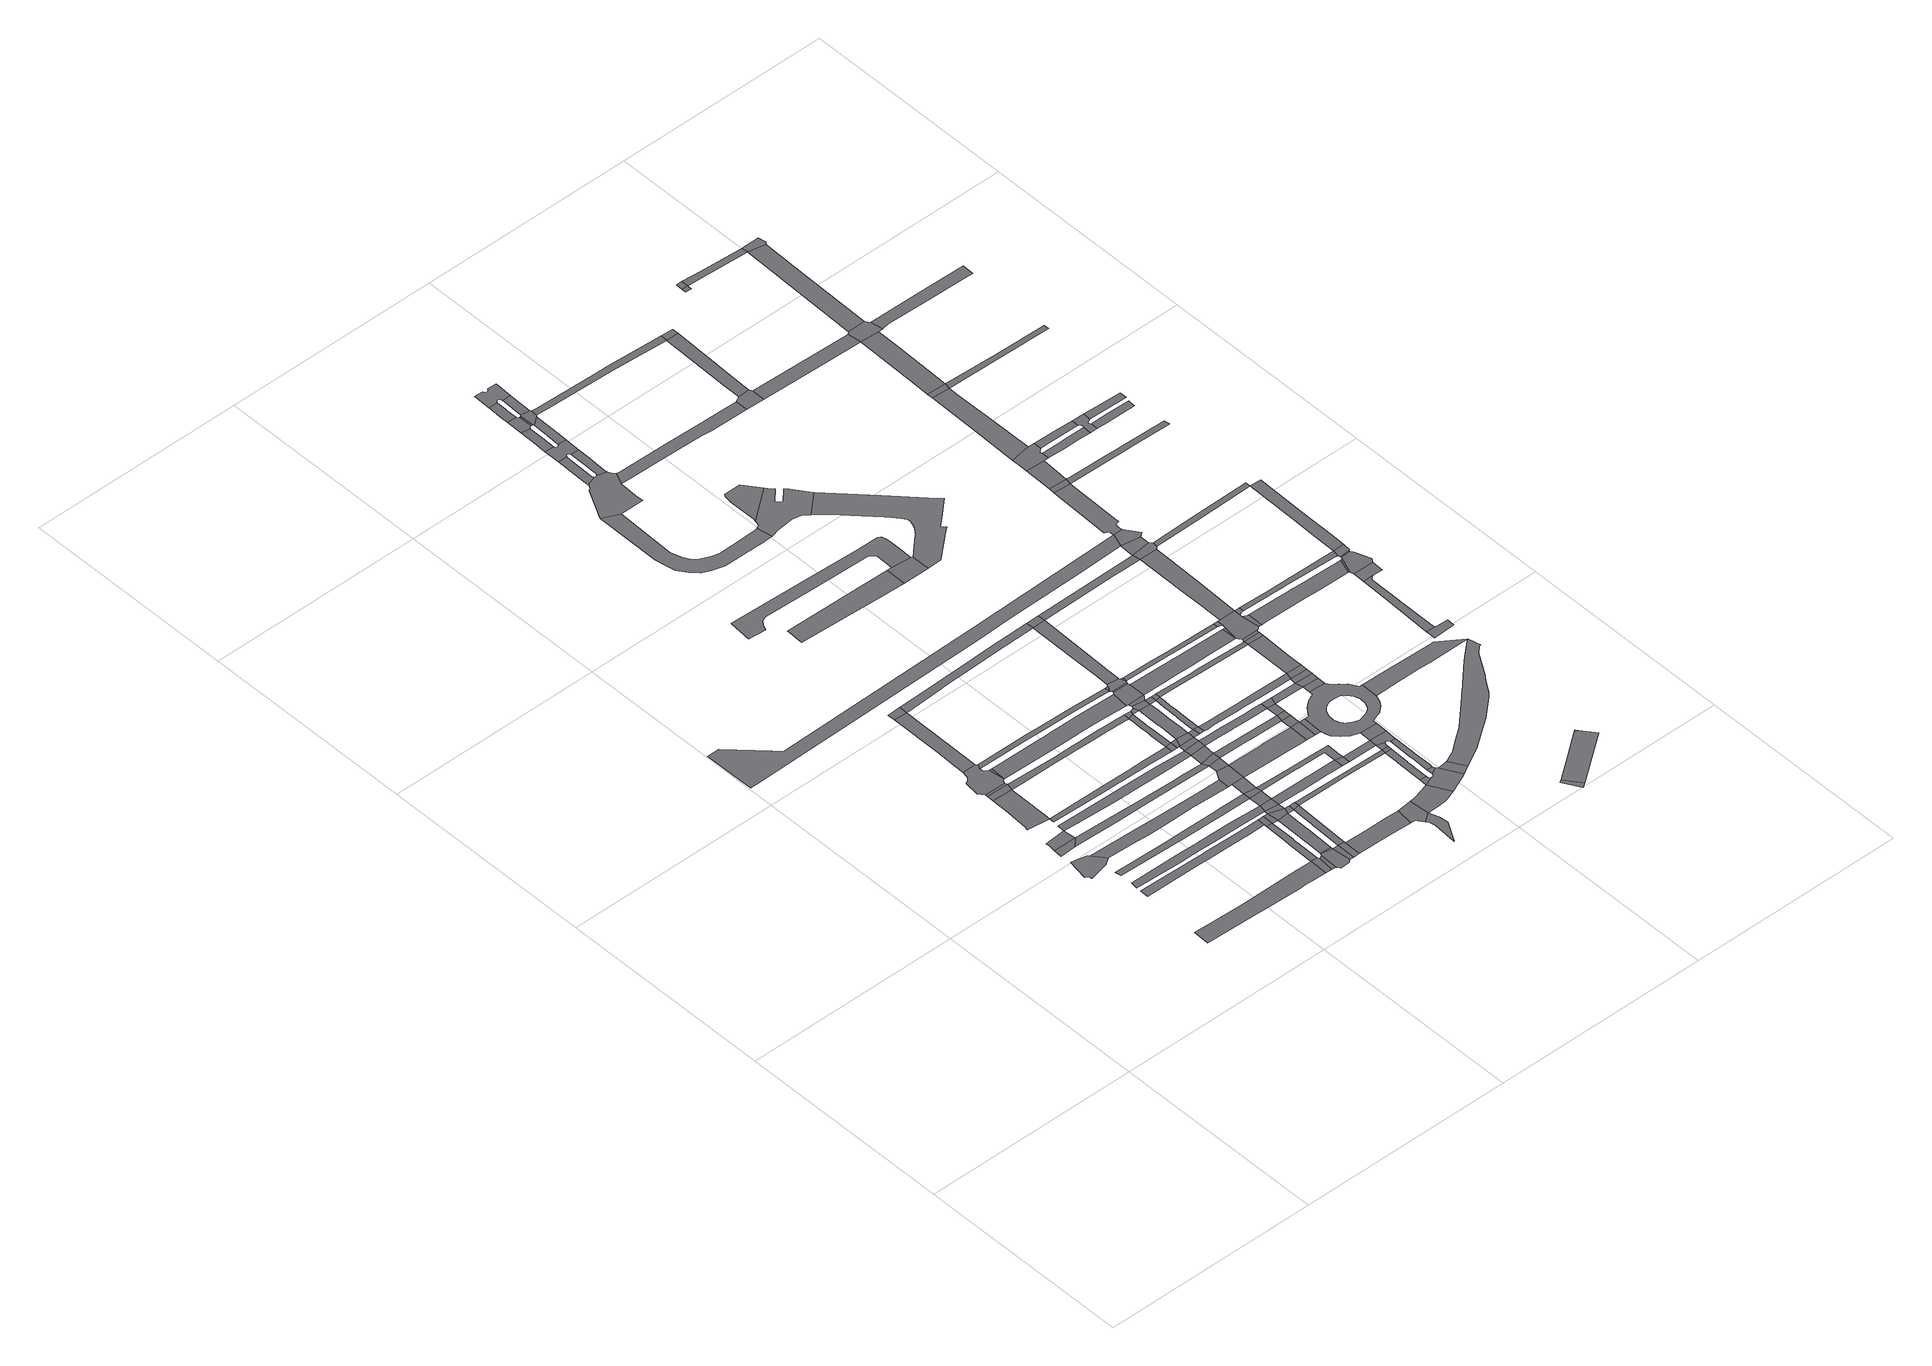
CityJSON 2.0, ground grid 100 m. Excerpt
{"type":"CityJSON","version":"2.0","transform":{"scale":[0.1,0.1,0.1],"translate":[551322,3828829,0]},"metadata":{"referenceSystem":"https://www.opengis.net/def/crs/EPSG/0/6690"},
"CityObjects":{
"road1":{"type":"Road","geometry":[{"type":"MultiSurface","lod":"1","boundaries":[[[0,1,2,3,4,5,6,7,8,9]]]}]},
"road2":{"type":"Road","geometry":[{"type":"MultiSurface","lod":"1","boundaries":[[[10,11,12,13]]]}]},
"road3":{"type":"Road","attributes":{"RoadStructureAttribute.sectionType":"1"},"geometry":[{"type":"MultiSurface","lod":"1","boundaries":[[[14,15,16,17,18,10,13]]]}]},
"road4":{"type":"Road","attributes":{"RoadStructureAttribute.sectionType":"1"},"geometry":[{"type":"MultiSurface","lod":"1","boundaries":[[[19,20,21,22,23,24,25,26]]]}]},
"road5":{"type":"Road","attributes":{"RoadStructureAttribute.sectionType":"1"},"geometry":[{"type":"MultiSurface","lod":"1","boundaries":[[[27,28,29,30,31,32,33,34,35,36,37,38,39,40,41]]]}]},
"road6":{"type":"Road","attributes":{"RoadStructureAttribute.sectionType":"1"},"geometry":[{"type":"MultiSurface","lod":"1","boundaries":[[[42,19,26,43]]]}]},
"road7":{"type":"Road","attributes":{"RoadStructureAttribute.sectionType":"1"},"geometry":[{"type":"MultiSurface","lod":"1","boundaries":[[[44,42,43,45,46]]]}]},
"road8":{"type":"Road","geometry":[{"type":"MultiSurface","lod":"1","boundaries":[[[47,48,49,50,51,52,53,44,46,54,55,56,57,58,59,60,61,62,63]]]}]},
"road9":{"type":"Road","attributes":{"RoadStructureAttribute.sectionType":"1"},"geometry":[{"type":"MultiSurface","lod":"1","boundaries":[[[64,65,66,67,68,69,70,71,72,73,74,75,76,77]]]}]},
"road10":{"type":"Road","attributes":{"RoadStructureAttribute.sectionType":"1"},"geometry":[{"type":"MultiSurface","lod":"1","boundaries":[[[57,56,78]]]}]},
"road11":{"type":"Road","attributes":{"RoadStructureAttribute.sectionType":"1"},"geometry":[{"type":"MultiSurface","lod":"1","boundaries":[[[79,80,81,47,63,82,83,84]]]}]},
"road12":{"type":"Road","geometry":[{"type":"MultiSurface","lod":"1","boundaries":[[[85,86,87,88,89,90,91,92,93,94,95,96,97]]]}]},
"road13":{"type":"Road","geometry":[{"type":"MultiSurface","lod":"1","boundaries":[[[98,99,100,101,102,103,104,105,106,107,108,109]]]}]},
"road14":{"type":"Road","attributes":{"RoadStructureAttribute.sectionType":"1"},"geometry":[{"type":"MultiSurface","lod":"1","boundaries":[[[110,111,112,8,7,113,114,115,116,117,118,119]]]}]},
"road15":{"type":"Road","geometry":[{"type":"MultiSurface","lod":"1","boundaries":[[[120,121,79,84]]]}]},
"road16":{"type":"Road","geometry":[{"type":"MultiSurface","lod":"1","boundaries":[[[122,123,124,125,13,12,126,127,128,129,130,131]]]}]},
"road17":{"type":"Road","geometry":[{"type":"MultiSurface","lod":"1","boundaries":[[[132,133,134,135,136,15,137,138,139,140,141,142,143]]]}]},
"road18":{"type":"Road","attributes":{"RoadStructureAttribute.sectionType":"1"},"geometry":[{"type":"MultiSurface","lod":"1","boundaries":[[[144,145,146,147,148,24,149,150,151,152,153,154,155,156]]]}]},
"road19":{"type":"Road","geometry":[{"type":"MultiSurface","lod":"1","boundaries":[[[41,40,157,158,159]]]}]},
"road20":{"type":"Road","attributes":{"RoadStructureAttribute.sectionType":"1"},"geometry":[{"type":"MultiSurface","lod":"1","boundaries":[[[160,158,157,161,162]]]}]},
"road21":{"type":"Road","geometry":[{"type":"MultiSurface","lod":"1","boundaries":[[[163,164,165,166,167,168,169,43,26,170,171,172,173,174,175,176,177,178,179]]]}]},
"road22":{"type":"Road","geometry":[{"type":"MultiSurface","lod":"1","boundaries":[[[180,181,182,183,184,185,41,159,186,187,188,189,190,191]]]}]},
"road23":{"type":"Road","geometry":[{"type":"MultiSurface","lod":"1","boundaries":[[[192,160,162,193,194,195,196,197]]]}]},
"road24":{"type":"Road","attributes":{"RoadStructureAttribute.sectionType":"1"},"geometry":[{"type":"MultiSurface","lod":"1","boundaries":[[[192,197,198]]]}]},
"road25":{"type":"Road","geometry":[{"type":"MultiSurface","lod":"1","boundaries":[[[77,76,180,191,199]]]}]},
"road26":{"type":"Road","attributes":{"RoadStructureAttribute.sectionType":"1"},"geometry":[{"type":"MultiSurface","lod":"1","boundaries":[[[200,197,196,201]]]}]},
"road27":{"type":"Road","attributes":{"RoadStructureAttribute.sectionType":"1"},"geometry":[{"type":"MultiSurface","lod":"1","boundaries":[[[202,203,204,205,206,207,208,209,78,56,210,211,212,213,214,215,216,217]]]}]},
"road28":{"type":"Road","geometry":[{"type":"MultiSurface","lod":"1","boundaries":[[[218,219,220,221,62,61,222,223,224,225,226,227,228]]]}]},
"road29":{"type":"Road","attributes":{"RoadStructureAttribute.sectionType":"1"},"geometry":[{"type":"MultiSurface","lod":"1","boundaries":[[[229,230,231,232,233,234,235,236,192,198]]]}]},
"road30":{"type":"Road","attributes":{"RoadStructureAttribute.sectionType":"1"},"geometry":[{"type":"MultiSurface","lod":"1","boundaries":[[[199,191,233,237]]]}]},
"road31":{"type":"Road","geometry":[{"type":"MultiSurface","lod":"1","boundaries":[[[200,201,238,239,240]]]}]},
"road32":{"type":"Road","geometry":[{"type":"MultiSurface","lod":"1","boundaries":[[[237,233,232,241]]]}]},
"road33":{"type":"Road","attributes":{"RoadStructureAttribute.sectionType":"1"},"geometry":[{"type":"MultiSurface","lod":"1","boundaries":[[[96,237,241,242,243]]]}]},
"road34":{"type":"Road","geometry":[{"type":"MultiSurface","lod":"1","boundaries":[[[97,96,243,244]]]}]},
"road35":{"type":"Road","geometry":[{"type":"MultiSurface","lod":"1","boundaries":[[[245,246,247,248,249,250,251,252,253,200,240]]]}]},
"road36":{"type":"Road","attributes":{"RoadStructureAttribute.sectionType":"1"},"geometry":[{"type":"MultiSurface","lod":"1","boundaries":[[[241,232,249,254]]]}]},
"road37":{"type":"Road","attributes":{"RoadStructureAttribute.sectionType":"1"},"geometry":[{"type":"MultiSurface","lod":"1","boundaries":[[[108,255,97,244,256,257,258]]]}]},
"road38":{"type":"Road","geometry":[{"type":"MultiSurface","lod":"1","boundaries":[[[109,108,258,259]]]}]},
"road39":{"type":"Road","attributes":{"RoadStructureAttribute.sectionType":"1"},"geometry":[{"type":"MultiSurface","lod":"1","boundaries":[[[260,109,259,261]]]}]},
"road40":{"type":"Road","geometry":[{"type":"MultiSurface","lod":"1","boundaries":[[[254,249,248,262]]]}]},
"road41":{"type":"Road","attributes":{"function":"3","RoadStructureAttribute.sectionType":"1"},"geometry":[{"type":"MultiSurface","lod":"1","boundaries":[[[263,264,265,266,267,268,269,270,271,272,273,274,275,276,277,278]]]}]},
"road42":{"type":"Road","geometry":[{"type":"MultiSurface","lod":"1","boundaries":[[[279,119,118,260,261,280]]]}]},
"road43":{"type":"Road","attributes":{"RoadStructureAttribute.sectionType":"1"},"geometry":[{"type":"MultiSurface","lod":"1","boundaries":[[[281,282,283,284,285,120,84,286,287,288,289,290]]]}]},
"road44":{"type":"Road","attributes":{"RoadStructureAttribute.sectionType":"1"},"geometry":[{"type":"MultiSurface","lod":"1","boundaries":[[[291,292,239,238,293,294,295]]]}]},
"road45":{"type":"Road","geometry":[{"type":"MultiSurface","lod":"1","boundaries":[[[296,156,155,297]]]}]},
"road46":{"type":"Road","attributes":{"RoadStructureAttribute.sectionType":"1"},"geometry":[{"type":"MultiSurface","lod":"1","boundaries":[[[298,299,300,130,301,279,280]]]}]},
"road47":{"type":"Road","geometry":[{"type":"MultiSurface","lod":"1","boundaries":[[[302,131,130,300]]]}]},
"road48":{"type":"Road","attributes":{"RoadStructureAttribute.sectionType":"1"},"geometry":[{"type":"MultiSurface","lod":"1","boundaries":[[[303,142,131,302]]]}]},
"road49":{"type":"Road","attributes":{"RoadStructureAttribute.sectionType":"1"},"geometry":[{"type":"MultiSurface","lod":"1","boundaries":[[[304,296,297,305]]]}]},
"road50":{"type":"Road","geometry":[{"type":"MultiSurface","lod":"1","boundaries":[[[306,307,308,309,310,311,312,178,313,314,315,316,317,318,156,296]]]}]},
"road51":{"type":"Road","attributes":{"RoadStructureAttribute.sectionType":"1"},"geometry":[{"type":"MultiSurface","lod":"1","boundaries":[[[319,320,321,322,323,324,325,326]]]}]},
"road52":{"type":"Road","geometry":[{"type":"MultiSurface","lod":"1","boundaries":[[[327,143,142,303]]]}]},
"road53":{"type":"Road","attributes":{"RoadStructureAttribute.sectionType":"1"},"geometry":[{"type":"MultiSurface","lod":"1","boundaries":[[[305,143,327,328]]]}]},
"road54":{"type":"Road","geometry":[{"type":"MultiSurface","lod":"1","boundaries":[[[304,305,328,329]]]}]},
"road55":{"type":"Road","attributes":{"RoadStructureAttribute.sectionType":"1"},"geometry":[{"type":"MultiSurface","lod":"1","boundaries":[[[330,331,332,333,334,335,336,337,338,339,340,341,342,343,344,345,346,347,348,349,350,351,352,353]]]}]},
"road56":{"type":"Road","geometry":[{"type":"MultiSurface","lod":"1","boundaries":[[[179,178,312,354]]]}]},
"road57":{"type":"Road","geometry":[{"type":"MultiSurface","lod":"1","boundaries":[[[355,356,357,358,244,243,359,360,361,362,363,364,365]]]}]},
"road58":{"type":"Road","geometry":[{"type":"MultiSurface","lod":"1","boundaries":[[[366,354,312,367]]]}]},
"road59":{"type":"Road","attributes":{"RoadStructureAttribute.sectionType":"1"},"geometry":[{"type":"MultiSurface","lod":"1","boundaries":[[[367,368,369,370,371,304,329,372,373,374,375,376]]]}]},
"road60":{"type":"Road","geometry":[{"type":"MultiSurface","lod":"1","boundaries":[[[377,378,379,380,381,382,383,384,385,386,387,388,389,390,391,392]]]}]},
"road61":{"type":"Road","attributes":{"RoadStructureAttribute.sectionType":"1"},"geometry":[{"type":"MultiSurface","lod":"1","boundaries":[[[384,393,394,395,396,397,398,399,400,401,402,403,404,405,406,407,408,409,410,411,412,413,414,385]]]}]},
"road62":{"type":"Road","attributes":{"RoadStructureAttribute.sectionType":"1"},"geometry":[{"type":"MultiSurface","lod":"1","boundaries":[[[415,329,328,416,417]]]}]},
"road63":{"type":"Road","geometry":[{"type":"MultiSurface","lod":"1","boundaries":[[[418,419,420,421,422,259,258,423,424,425,426,427,365,428]]]}]},
"road64":{"type":"Road","geometry":[{"type":"MultiSurface","lod":"1","boundaries":[[[417,416,429,430]]]}]},
"road65":{"type":"Road","geometry":[{"type":"MultiSurface","lod":"1","boundaries":[[[431,366,367,376,432]]]}]},
"road66":{"type":"Road","attributes":{"RoadStructureAttribute.sectionType":"1"},"geometry":[{"type":"MultiSurface","lod":"1","boundaries":[[[433,434,435,436,437,438,439]]]}]},
"road67":{"type":"Road","geometry":[{"type":"MultiSurface","lod":"1","boundaries":[[[440,441,295,294,442,435,434]]]}]},
"road68":{"type":"Road","attributes":{"RoadStructureAttribute.sectionType":"1"},"geometry":[{"type":"MultiSurface","lod":"1","boundaries":[[[443,444,431,432]]]}]},
"road69":{"type":"Road","geometry":[{"type":"MultiSurface","lod":"1","boundaries":[[[445,228,227]]]}]},
"road70":{"type":"Road","attributes":{"RoadStructureAttribute.sectionType":"1"},"geometry":[{"type":"MultiSurface","lod":"1","boundaries":[[[446,447,448,280,261,449,450,451,452,453]]]}]},
"road71":{"type":"Road","geometry":[{"type":"MultiSurface","lod":"1","boundaries":[[[454,217,216,444,443,455,456]]]}]},
"road72":{"type":"Road","geometry":[{"type":"MultiSurface","lod":"1","boundaries":[[[457,458,459,460,380,379,461,462,463,464]]]}]},
"road73":{"type":"Road","geometry":[{"type":"MultiSurface","lod":"1","boundaries":[[[465,466,467,468,469,470,471,472,473,474,475,476,477,478,479,417,430]]]}]},
"road74":{"type":"Road","geometry":[{"type":"MultiSurface","lod":"1","boundaries":[[[432,376,480,472,481]]]}]},
"road75":{"type":"Road","attributes":{"RoadStructureAttribute.sectionType":"1"},"geometry":[{"type":"MultiSurface","lod":"1","boundaries":[[[482,483,484,485,486,262,248,487,488,489,490,491,492]]]}]},
"road76":{"type":"Road","attributes":{"RoadStructureAttribute.sectionType":"1"},"geometry":[{"type":"MultiSurface","lod":"1","boundaries":[[[493,454,456,494]]]}]},
"road77":{"type":"Road","geometry":[{"type":"MultiSurface","lod":"1","boundaries":[[[495,445,227,493,494,496,497,498]]]}]},
"road78":{"type":"Road","geometry":[{"type":"MultiSurface","lod":"1","boundaries":[[[499,500,501,302,300,502,503,504,505,506,507]]]}]},
"road79":{"type":"Road","geometry":[{"type":"MultiSurface","lod":"1","boundaries":[[[481,472,471,508]]]}]},
"road80":{"type":"Road","geometry":[{"type":"MultiSurface","lod":"1","boundaries":[[[509,510,511,512,377,392,513,514,515]]]}]},
"road81":{"type":"Road","geometry":[{"type":"MultiSurface","lod":"1","boundaries":[[[516,517,518,519,520,521,327,303,522,523,524,525,526,527,528]]]}]},
"road82":{"type":"Road","geometry":[{"type":"MultiSurface","lod":"1","boundaries":[[[497,496,529]]]}]},
"road83":{"type":"Road","geometry":[{"type":"MultiSurface","lod":"1","boundaries":[[[530,457,464,531,532,533,534,509,515,535,536,537,538,539,540,541]]]}]},
"road84":{"type":"Road","geometry":[{"type":"MultiSurface","lod":"1","boundaries":[[[542,543,530,541,544,545]]]}]},
"road85":{"type":"Road","geometry":[{"type":"MultiSurface","lod":"1","boundaries":[[[365,364,546,428]]]}]},
"road86":{"type":"Road","attributes":{"RoadStructureAttribute.sectionType":"1"},"geometry":[{"type":"MultiSurface","lod":"1","boundaries":[[[547,548,549,550,290,551,552,495,498]]]}]},
"road87":{"type":"Road","attributes":{"RoadStructureAttribute.sectionType":"1"},"geometry":[{"type":"MultiSurface","lod":"1","boundaries":[[[553,554,555,440,434,556,557,558]]]}]},
"road88":{"type":"Road","geometry":[{"type":"MultiSurface","lod":"1","boundaries":[[[559,542,545,560,561,562,563,564,565]]]}]},
"road89":{"type":"Road","geometry":[{"type":"MultiSurface","lod":"1","boundaries":[[[566,567,568,559,565,569,570,571]]]}]},
"road90":{"type":"Road","geometry":[{"type":"MultiSurface","lod":"1","boundaries":[[[572,573,574,575,536,535]]]}]},
"road91":{"type":"Road","attributes":{"RoadStructureAttribute.sectionType":"1"},"geometry":[{"type":"MultiSurface","lod":"1","boundaries":[[[576,577,563,562,578]]]}]},
"road92":{"type":"Road","geometry":[{"type":"MultiSurface","lod":"1","boundaries":[[[579,576,578,574,573,580,581,582]]]}]},
"road93":{"type":"Road","geometry":[{"type":"MultiSurface","lod":"1","boundaries":[[[583,453,452,584]]]}]},
"road94":{"type":"Road","geometry":[{"type":"MultiSurface","lod":"1","boundaries":[[[585,281,290,550]]]}]},
"road95":{"type":"Road","geometry":[{"type":"MultiSurface","lod":"1","boundaries":[[[352,326,325,586,587,353]]]}]},
"road96":{"type":"Road","attributes":{"RoadStructureAttribute.sectionType":"1"},"geometry":[{"type":"MultiSurface","lod":"1","boundaries":[[[588,553,589,590,591]]]}]},
"road97":{"type":"Road","geometry":[{"type":"MultiSurface","lod":"1","boundaries":[[[428,546,592,593]]]}]},
"road98":{"type":"Road","geometry":[{"type":"MultiSurface","lod":"1","boundaries":[[[506,453,583,594,595]]]}]},
"road99":{"type":"Road","attributes":{"RoadStructureAttribute.sectionType":"1"},"geometry":[{"type":"MultiSurface","lod":"1","boundaries":[[[596,597,598,599,430,429,600,601,602,603,604,605,606]]]}]},
"road100":{"type":"Road","geometry":[{"type":"MultiSurface","lod":"1","boundaries":[[[607,566,571,608,609,610,611,612,613,614,615,616,617,618,619]]]}]},
"road101":{"type":"Road","geometry":[{"type":"MultiSurface","lod":"1","boundaries":[[[612,620,621,579,582,622,623,613]]]}]},
"road102":{"type":"Road","geometry":[{"type":"MultiSurface","lod":"1","boundaries":[[[507,506,595,624,625]]]}]},
"road103":{"type":"Road","geometry":[{"type":"MultiSurface","lod":"1","boundaries":[[[583,584,626,627]]]}]},
"road104":{"type":"Road","geometry":[{"type":"MultiSurface","lod":"1","boundaries":[[[628,629,630,631,632,633,634]]]}]},
"road105":{"type":"Road","attributes":{"RoadStructureAttribute.sectionType":"1"},"geometry":[{"type":"MultiSurface","lod":"1","boundaries":[[[491,635,636,637,638,588,591,639,640,641,642,643]]]}]},
"road106":{"type":"Road","geometry":[{"type":"MultiSurface","lod":"1","boundaries":[[[644,645,646,647,589,553,558,648,649,650]]]}]},
"road107":{"type":"Road","geometry":[{"type":"MultiSurface","lod":"1","boundaries":[[[527,507,625,651,652]]]}]},
"road108":{"type":"Road","attributes":{"RoadStructureAttribute.sectionType":"1"},"geometry":[{"type":"MultiSurface","lod":"1","boundaries":[[[653,654,655,656,657,658,659,634,633,660,404,403,661,662,663,664,665,666]]]}]},
"road109":{"type":"Road","geometry":[{"type":"MultiSurface","lod":"1","boundaries":[[[667,645,644,668]]]}]},
"road110":{"type":"Road","geometry":[{"type":"MultiSurface","lod":"1","boundaries":[[[528,527,652,669]]]}]},
"road111":{"type":"Road","geometry":[{"type":"MultiSurface","lod":"1","boundaries":[[[492,491,643,670]]]}]},
"road112":{"type":"Road","attributes":{"RoadStructureAttribute.sectionType":"1"},"geometry":[{"type":"MultiSurface","lod":"1","boundaries":[[[592,671,492,670,672,673]]]}]},
"road113":{"type":"Road","attributes":{"RoadStructureAttribute.sectionType":"1"},"geometry":[{"type":"MultiSurface","lod":"1","boundaries":[[[674,675,676,677,455,443,678,679,680,681,682,683]]]}]},
"road114":{"type":"Road","geometry":[{"type":"MultiSurface","lod":"1","boundaries":[[[684,685,686,687,508,471,688,689,690,691,692,693]]]}]},
"road115":{"type":"Road","geometry":[{"type":"MultiSurface","lod":"1","boundaries":[[[694,695,696,667,668,697,698,699,700]]]}]},
"road116":{"type":"Road","geometry":[{"type":"MultiSurface","lod":"1","boundaries":[[[593,592,673,701,702,703,704,694,700,705,706]]]}]},
"road117":{"type":"Road","geometry":[{"type":"MultiSurface","lod":"1","boundaries":[[[707,708,529,496,709,710,711,712,713]]]}]},
"road118":{"type":"Road","attributes":{"RoadStructureAttribute.sectionType":"1"},"geometry":[{"type":"MultiSurface","lod":"1","boundaries":[[[714,715,650,649,716]]]}]},
"road119":{"type":"Road","geometry":[{"type":"MultiSurface","lod":"1","boundaries":[[[717,593,706,718]]]}]},
"road120":{"type":"Road","geometry":[{"type":"MultiSurface","lod":"1","boundaries":[[[669,652,719,720,721]]]}]},
"road121":{"type":"Road","attributes":{"RoadStructureAttribute.sectionType":"1"},"geometry":[{"type":"MultiSurface","lod":"1","boundaries":[[[722,723,724,390,389,725,726,727,728,729]]]}]},
"road122":{"type":"Road","attributes":{"RoadStructureAttribute.sectionType":"1"},"geometry":[{"type":"MultiSurface","lod":"1","boundaries":[[[730,731,732,733,734,735,736,737,738,739,740,741,742,743,744,627,626,745,746,747,748,749,750,717,718,751,752,753,754,755,756,757,758],[759,760,761,762,763,764,765,766,767,768,769,770,771,772,773,774,775,776,777,778,779,780,781]]]}]},
"road123":{"type":"Road","attributes":{"RoadStructureAttribute.sectionType":"1"},"geometry":[{"type":"MultiSurface","lod":"1","boundaries":[[[782,783,784,785,786,787,788,789,790,666,665,791,792,793,794,795,796,797,798,799,800,801,802,587,586]]]}]},
"road124":{"type":"Road","geometry":[{"type":"MultiSurface","lod":"1","boundaries":[[[720,803,737,736,804]]]}]},
"road125":{"type":"Road","geometry":[{"type":"MultiSurface","lod":"1","boundaries":[[[721,720,804,805,806]]]}]},
"road126":{"type":"Road","attributes":{"RoadStructureAttribute.sectionType":"1"},"geometry":[{"type":"MultiSurface","lod":"1","boundaries":[[[605,721,806,807]]]}]},
"road127":{"type":"Road","geometry":[{"type":"MultiSurface","lod":"1","boundaries":[[[606,605,807,808]]]}]},
"road128":{"type":"Road","attributes":{"RoadStructureAttribute.sectionType":"1"},"geometry":[{"type":"MultiSurface","lod":"1","boundaries":[[[809,810,811,812,585,550,813,814,815,816]]]}]},
"road129":{"type":"Road","geometry":[{"type":"MultiSurface","lod":"1","boundaries":[[[817,818,819,820]]]}]},
"road130":{"type":"Road","attributes":{"RoadStructureAttribute.sectionType":"1"},"geometry":[{"type":"MultiSurface","lod":"1","boundaries":[[[692,821,822,606,808,823,824]]]}]},
"road131":{"type":"Road","attributes":{"RoadStructureAttribute.sectionType":"1"},"geometry":[{"type":"MultiSurface","lod":"1","boundaries":[[[825,683,682]]]}]},
"road132":{"type":"Road","attributes":{"RoadStructureAttribute.sectionType":"1"},"geometry":[{"type":"MultiSurface","lod":"1","boundaries":[[[826,827,828,829,581,580,830,831,832,833,834,835]]]}]},
"road133":{"type":"Road","geometry":[{"type":"MultiSurface","lod":"1","boundaries":[[[713,712,836,837,838]]]}]},
"road134":{"type":"Road","geometry":[{"type":"MultiSurface","lod":"1","boundaries":[[[693,692,824,839]]]}]},
"road135":{"type":"Road","attributes":{"RoadStructureAttribute.sectionType":"1"},"geometry":[{"type":"MultiSurface","lod":"1","boundaries":[[[840,841,693,839]]]}]},
"road136":{"type":"Road","geometry":[{"type":"MultiSurface","lod":"1","boundaries":[[[838,837,842,843,825,682,841,840,844,845,846,847,848,849,850]]]}]},
"road137":{"type":"Road","attributes":{"RoadStructureAttribute.sectionType":"1"},"geometry":[{"type":"MultiSurface","lod":"1","boundaries":[[[851,852,817,820,853,854]]]}]},
"road138":{"type":"Road","attributes":{"RoadStructureAttribute.sectionType":"1"},"geometry":[{"type":"MultiSurface","lod":"1","boundaries":[[[855,846,845,856,857]]]}]},
"road139":{"type":"Road","attributes":{"RoadStructureAttribute.sectionType":"1"},"geometry":[{"type":"MultiSurface","lod":"1","boundaries":[[[858,859,860,861,862,863,864,865,866,714,716,867,868,869,870,871,872,873,874,875,876,877]]]}]},
"road140":{"type":"Road","geometry":[{"type":"MultiSurface","lod":"1","boundaries":[[[849,848,878,879,880]]]}]},
"road141":{"type":"Road","attributes":{"RoadStructureAttribute.sectionType":"1"},"geometry":[{"type":"MultiSurface","lod":"1","boundaries":[[[816,881,882,850,849,883,884,885]]]}]},
"road142":{"type":"Road","geometry":[{"type":"MultiSurface","lod":"1","boundaries":[[[886,887,729,728,888,889]]]}]},
"road143":{"type":"Road","geometry":[{"type":"MultiSurface","lod":"1","boundaries":[[[890,851,854]]]}]},
"road144":{"type":"Road","attributes":{"RoadStructureAttribute.sectionType":"1"},"geometry":[{"type":"MultiSurface","lod":"1","boundaries":[[[891,892,893,758,757,894,895,896,858,897]]]}]},
"road145":{"type":"Road","geometry":[{"type":"MultiSurface","lod":"1","boundaries":[[[898,809,816,885,899,900]]]}]},
"road146":{"type":"Road","attributes":{"RoadStructureAttribute.sectionType":"1"},"geometry":[{"type":"MultiSurface","lod":"1","boundaries":[[[277,809,898,901]]]}]},
"road147":{"type":"Road","geometry":[{"type":"MultiSurface","lod":"1","boundaries":[[[902,903,278,277,901,904]]]}]},
"road148":{"type":"Road","attributes":{"RoadStructureAttribute.sectionType":"1"},"geometry":[{"type":"MultiSurface","lod":"1","boundaries":[[[834,905,906,887,886,907,908,909]]]}]},
"road149":{"type":"Road","attributes":{"RoadStructureAttribute.sectionType":"1"},"geometry":[{"type":"MultiSurface","lod":"1","boundaries":[[[910,911,912,913,278,903,914,915,916,917,918,919,920]]]}]},
"road150":{"type":"Road","attributes":{"RoadStructureAttribute.sectionType":"1"},"geometry":[{"type":"MultiSurface","lod":"1","boundaries":[[[921,922,923,924,857,856,925,926,927,928,929]]]}]},
"road151":{"type":"Road","geometry":[{"type":"MultiSurface","lod":"1","boundaries":[[[835,834,909,930]]]}]},
"road152":{"type":"Road","geometry":[{"type":"MultiSurface","lod":"1","boundaries":[[[931,932,880,879,933,934,935,936,937]]]}]},
"road153":{"type":"Road","geometry":[{"type":"MultiSurface","lod":"1","boundaries":[[[938,910,920,939]]]}]},
"road154":{"type":"Road","attributes":{"RoadStructureAttribute.sectionType":"1"},"geometry":[{"type":"MultiSurface","lod":"1","boundaries":[[[940,941,938,939,942]]]}]},
"road155":{"type":"Road","geometry":[{"type":"MultiSurface","lod":"1","boundaries":[[[943,944,945,946,947,948,949]]]}]},
"road156":{"type":"Road","attributes":{"RoadStructureAttribute.sectionType":"1"},"geometry":[{"type":"MultiSurface","lod":"1","boundaries":[[[950,889,888,951,952,953]]]}]},
"road157":{"type":"Road","geometry":[{"type":"MultiSurface","lod":"1","boundaries":[[[954,955,956,940,942,957,958,959,960,961,962]]]}]},
"road158":{"type":"Road","geometry":[{"type":"MultiSurface","lod":"1","boundaries":[[[963,964,965,966,943,949,967,968,969,970,971,972,973,974]]]}]},
"road159":{"type":"Road","attributes":{"RoadStructureAttribute.sectionType":"1"},"geometry":[{"type":"MultiSurface","lod":"1","boundaries":[[[975,976,900,899,977,978]]]}]},
"road160":{"type":"Road","attributes":{"RoadStructureAttribute.sectionType":"1"},"geometry":[{"type":"MultiSurface","lod":"1","boundaries":[[[979,980,955,954,981,982,983]]]}]},
"road161":{"type":"Road","geometry":[{"type":"MultiSurface","lod":"1","boundaries":[[[984,929,928,985]]]}]},
"road162":{"type":"Road","attributes":{"RoadStructureAttribute.sectionType":"1"},"geometry":[{"type":"MultiSurface","lod":"1","boundaries":[[[986,963,974,987,988]]]}]},
"road163":{"type":"Road","geometry":[{"type":"MultiSurface","lod":"1","boundaries":[[[989,990,984,985,986,988,991,992]]]}]},
"road164":{"type":"Road","geometry":[{"type":"MultiSurface","lod":"1","boundaries":[[[993,994,995,996]]]}]},
"road165":{"type":"Road","attributes":{"RoadStructureAttribute.sectionType":"1"},"geometry":[{"type":"MultiSurface","lod":"1","boundaries":[[[997,998,958,957,999,1000,1001,1002]]]}]},
"road166":{"type":"Road","geometry":[{"type":"MultiSurface","lod":"1","boundaries":[[[1003,979,983,1004]]]}]},
"road167":{"type":"Road","geometry":[{"type":"MultiSurface","lod":"1","boundaries":[[[1005,993,996,1006]]]}]},
"road168":{"type":"Road","attributes":{"RoadStructureAttribute.sectionType":"1"},"geometry":[{"type":"MultiSurface","lod":"1","boundaries":[[[1007,1008,1009,990,989]]]}]},
"road169":{"type":"Road","geometry":[{"type":"MultiSurface","lod":"1","boundaries":[[[1010,937,936,1011,1009,1008,1012]]]}]},
"road170":{"type":"Road","geometry":[{"type":"MultiSurface","lod":"1","boundaries":[[[1013,962,961,1014,1015,1016,1017]]]}]},
"road171":{"type":"Road","attributes":{"RoadStructureAttribute.sectionType":"1"},"geometry":[{"type":"MultiSurface","lod":"1","boundaries":[[[1018,1019,1020,1021,939,920,1022,1023,1024,1025,1026,1027]]]}]},
"road172":{"type":"Road","attributes":{"RoadStructureAttribute.sectionType":"1"},"geometry":[{"type":"MultiSurface","lod":"1","boundaries":[[[952,1028,1029,1003,1004,1030,1031,1032]]]}]},
"road173":{"type":"Road","attributes":{"RoadStructureAttribute.sectionType":"1"},"geometry":[{"type":"MultiSurface","lod":"1","boundaries":[[[978,1033,1034,937,1010,1035,1036,1037]]]}]},
"road174":{"type":"Road","geometry":[{"type":"MultiSurface","lod":"1","boundaries":[[[1017,1016,1038,1039,1040,1002,1001,1041,1042,1043,1044,1045,1046,1047]]]}]},
"road175":{"type":"Road","geometry":[{"type":"MultiSurface","lod":"1","boundaries":[[[1048,1049,953,952,1032,1050,1051]]]}]},
"road176":{"type":"Road","attributes":{"RoadStructureAttribute.sectionType":"1"},"geometry":[{"type":"MultiSurface","lod":"1","boundaries":[[[1052,1053,1006,996,1054,1055,1056]]]}]},
"road177":{"type":"Road","geometry":[{"type":"MultiSurface","lod":"1","boundaries":[[[1057,1042,1041,1058,1059,1060]]]}]},
"road178":{"type":"Road","attributes":{"RoadStructureAttribute.sectionType":"1"},"geometry":[{"type":"MultiSurface","lod":"1","boundaries":[[[1055,1061,1062,1049,1048,1063,1064,1065]]]}]},
"road179":{"type":"Road","geometry":[{"type":"MultiSurface","lod":"1","boundaries":[[[1066,1047,1046,1067,1068,1069,1070]]]}]},
"road180":{"type":"Road","attributes":{"RoadStructureAttribute.sectionType":"1"},"geometry":[{"type":"MultiSurface","lod":"1","boundaries":[[[1071,1004,983,1072,1073,1074]]]}]},
"road181":{"type":"Road","geometry":[{"type":"MultiSurface","lod":"1","boundaries":[[[1056,1055,1065,1075,1076]]]}]},
"road182":{"type":"Road","attributes":{"RoadStructureAttribute.sectionType":"1"},"geometry":[{"type":"MultiSurface","lod":"1","boundaries":[[[1077,1051,1050,1078,1079,1080,1081,1082]]]}]}
},
"vertices":[
[621,1002,0],[604,905,0],[617,897,0],[619,892,0],[621,884,0],[622,882,0],[709,903,0],[744,926,0],[701,980,0],[691,988,0],
[620,1090,0],[618,1052,0],[690,1055,0],[727,1091,0],
[723,1117,0],[719,1148,0],[622,1140,0],[624,1132,0],[623,1120,0],
[637,1451,0],[634,1377,0],[628,1265,0],[624,1252,0],[623,1247,0],[726,1233,0],[726,1274,0],[729,1448,0],
[1286,392,0],[1233,393,0],[1224,393,0],[999,393,0],[939,393,0],[786,398,0],[706,401,0],[702,326,0],[935,318,0],[998,316,0],[1164,312,0],[1201,312,0],[1225,311,0],[1291,309,0],[1294,392,0],
[638,1484,0],[738,1481,0],
[638,1495,0],[736,1486,0],[733,1493,0],
[659,1645,0],[654,1622,0],[650,1607,0],[648,1606,0],[640,1597,0],[627,1592,0],[618,1520,0],[736,1501,0],[740,1508,0],[748,1513,0],[740,1586,0],[727,1591,0],[720,1598,0],[719,1604,0],[717,1615,0],[727,1636,0],[719,1643,0],
[1221,698,0],[1133,700,0],[1039,702,0],[1021,702,0],[966,703,0],[711,708,0],[709,668,0],[964,666,0],[1016,665,0],[1103,663,0],[1177,662,0],[1221,661,0],[1301,662,0],[1302,698,0],
[752,1585,0],
[665,2032,0],[663,1792,0],[660,1692,0],[721,1714,0],[723,1810,0],[725,2030,0],
[1220,756,0],[1067,759,0],[1031,760,0],[975,761,0],[715,763,0],[711,731,0],[941,723,0],[953,723,0],[1024,722,0],[1110,720,0],[1221,718,0],[1351,715,0],[1361,750,0],
[1238,841,0],[1219,841,0],[1033,842,0],[965,843,0],[775,847,0],[707,848,0],[715,821,0],[955,813,0],[1035,812,0],[1220,808,0],[1360,807,0],[1360,840,0],
[1218,961,0],[1033,967,0],[946,970,0],[866,920,0],[946,915,0],[1032,915,0],[1166,914,0],[1219,913,0],[1341,908,0],[1343,959,0],
[724,2070,0],[664,2068,0],
[1260,1072,0],[1217,1073,0],[1042,1079,0],[990,1081,0],[796,1053,0],[910,1050,0],[1038,1048,0],[1217,1046,0],[1368,1042,0],[1355,1070,0],
[1216,1173,0],[1135,1175,0],[1047,1177,0],[994,1178,0],[724,1183,0],[807,1144,0],[974,1136,0],[1045,1135,0],[1080,1135,0],[1217,1133,0],[1357,1130,0],[1356,1165,0],
[1216,1231,0],[1210,1231,0],[1131,1231,0],[1040,1231,0],[993,1231,0],[726,1211,0],[966,1206,0],[1045,1204,0],[1075,1203,0],[1171,1201,0],[1216,1201,0],[1318,1198,0],[1318,1229,0],
[1322,307,0],[1329,384,0],[1324,392,0],
[1344,389,0],[1332,307,0],[1342,305,0],
[1287,1467,0],[1213,1470,0],[1197,1471,0],[1095,1472,0],[1053,1472,0],[1028,1472,0],[973,1473,0],[786,1448,0],[951,1448,0],[1027,1446,0],[1047,1446,0],[1152,1444,0],[1214,1443,0],[1234,1442,0],[1303,1440,0],[1321,1439,0],[1322,1466,0],
[1301,648,0],[1299,554,0],[1298,543,0],[1298,519,0],[1296,467,0],[1294,400,0],[1325,429,0],[1326,502,0],[1326,518,0],[1327,526,0],[1327,530,0],[1329,647,0],
[1351,402,0],[1348,300,0],[1353,290,0],[1397,293,0],[1410,303,0],[1401,388,0],
[1402,401,0],
[1329,697,0],
[1429,388,0],[1428,302,0],
[1357,1577,0],[1217,1583,0],[1212,1583,0],[1051,1583,0],[1036,1583,0],[1033,1583,0],[977,1583,0],[777,1584,0],[970,1508,0],[1029,1507,0],[1053,1507,0],[1151,1506,0],[1213,1505,0],[1265,1503,0],[1361,1499,0],[1370,1577,0],
[1212,1630,0],[1187,1631,0],[1038,1634,0],[972,1636,0],[957,1613,0],[1035,1611,0],[1201,1608,0],[1212,1608,0],[1360,1602,0],[1370,1600,0],[1367,1622,0],
[1405,505,0],[1405,519,0],[1407,591,0],[1409,648,0],[1356,645,0],[1354,533,0],[1354,518,0],[1352,455,0],
[1351,697,0],
[1458,302,0],[1459,381,0],[1459,387,0],
[1419,675,0],
[1419,685,0],[1418,708,0],
[1418,750,0],
[1464,519,0],[1465,550,0],[1467,595,0],[1469,653,0],[1439,645,0],[1438,624,0],[1435,544,0],[1434,529,0],[1434,519,0],
[1440,675,0],
[1360,780,0],[1418,755,0],[1419,779,0],[1420,806,0],
[1417,833,0],
[1362,907,0],[1421,908,0],
[1469,674,0],
[1206,2207,0],[239,2188,0],[207,2221,0],[66,2362,0],[7,2361,0],[10,2184,0],[10,2127,0],[11,2123,0],[14,2123,0],[25,2123,0],[35,2123,0],[1207,2144,0],[1360,2150,0],[1685,2157,0],[1943,2162,0],[1965,2226,0],
[1368,1000,0],[1425,995,0],
[1392,2088,0],[1207,2085,0],[1027,2079,0],[897,2075,0],[862,2074,0],[891,2039,0],[960,2043,0],[1032,2045,0],[1208,2050,0],[1393,2052,0],
[1674,378,0],[1563,379,0],[1617,300,0],[1715,295,0],[1724,376,0],
[1346,1234,0],[1345,1197,0],
[1426,1016,0],[1427,1044,0],[1427,1048,0],[1368,1015,0],
[1425,1083,0],
[1429,1135,0],
[1376,1235,0],[1359,1197,0],
[1346,1331,0],[1346,1335,0],[1346,1343,0],[1346,1351,0],[1346,1356,0],[1346,1370,0],[1346,1447,0],[1321,1411,0],[1320,1375,0],[1320,1363,0],[1320,1343,0],[1320,1323,0],[1319,1312,0],
[985,2663,0],[945,2664,0],[700,2668,0],[696,2585,0],[957,2574,0],[1065,2570,0],[1202,2564,0],[1201,2660,0],
[1431,1170,0],
[1431,1198,0],
[1433,1230,0],
[1317,2729,0],[1318,2776,0],[1317,2796,0],[1310,2811,0],[1299,2820,0],[1275,2820,0],[1200,2821,0],[940,2830,0],[641,2840,0],[570,2842,0],[567,2811,0],[561,2734,0],[642,2728,0],[651,2752,0],[668,2774,0],[693,2782,0],[939,2774,0],[1200,2766,0],[1213,2759,0],[1222,2752,0],[1227,2741,0],[1227,2727,0],[1226,2662,0],[1315,2653,0],
[1353,1464,0],
[1666,747,0],[1607,748,0],[1561,748,0],[1553,748,0],[1514,706,0],[1535,706,0],[1650,704,0],[1666,704,0],[1688,704,0],[1737,703,0],[1738,746,0],
[1371,1470,0],[1381,1447,0],
[1379,1355,0],[1378,1343,0],[1378,1327,0],[1378,1320,0],[1433,1238,0],[1433,1268,0],[1433,1340,0],[1434,1396,0],[1434,1443,0],
[750,3788,0],[743,3785,0],[735,3788,0],[691,3770,0],[686,3760,0],[683,3752,0],[673,3747,0],[597,3604,0],[674,3569,0],[782,3569,0],[782,3609,0],[785,3678,0],[786,3691,0],[811,3746,0],[796,3763,0],[791,3776,0],
[597,3296,0],[603,3251,0],[614,3200,0],[644,3157,0],[673,3126,0],[714,3109,0],[769,3092,0],[915,3091,0],[967,3091,0],[972,3091,0],[1010,3092,0],[997,3162,0],[979,3160,0],[975,3160,0],[900,3158,0],[827,3157,0],[800,3157,0],[764,3166,0],[724,3184,0],[699,3205,0],[680,3236,0],[664,3288,0],
[1438,1230,0],[1460,1197,0],[1458,1231,0],
[1774,772,0],[1775,821,0],[1665,825,0],[1628,826,0],[1579,827,0],[1420,808,0],[1579,805,0],[1607,805,0],[1665,804,0],[1740,803,0],[1773,736,0],
[1483,1197,0],[1483,1228,0],
[1376,1482,0],[1433,1473,0],
[1817,246,0],[1801,292,0],[1761,262,0],[1771,249,0],[1776,221,0],[1767,108,0],[1823,206,0],
[1794,384,0],[1766,381,0],[1738,294,0],
[1451,1498,0],[1371,1495,0],
[1382,1625,0],
[1595,993,0],[1581,993,0],[1485,994,0],[1580,903,0],[1644,901,0],[1696,900,0],[1735,898,0],[1738,991,0],
[1377,1585,0],[1450,1578,0],[1447,1585,0],
[693,3941,0],[692,3876,0],[690,3797,0],[691,3783,0],[730,3798,0],[732,3847,0],[732,3869,0],[734,3940,0],
[1484,1278,0],[1484,1314,0],[1485,1339,0],[1485,1361,0],[1485,1378,0],[1486,1434,0],[1486,1448,0],[1464,1443,0],[1463,1417,0],[1461,1354,0],[1461,1348,0],[1461,1340,0],[1461,1330,0],[1460,1318,0],[1459,1241,0],
[1436,1443,0],[1465,1472,0],
[1705,669,0],[1668,670,0],[1643,671,0],[1515,673,0],[1484,674,0],[1502,653,0],[1614,651,0],[1670,651,0],[1747,650,0],[1906,647,0],[1909,665,0],
[1377,1592,0],[1447,1590,0],
[1389,1635,0],[1452,1598,0],[1447,1623,0],[1442,1628,0],
[1616,1077,0],[1585,1078,0],[1540,1079,0],[1563,1045,0],[1582,1044,0],[1596,1044,0],[1699,1042,0],[1737,1041,0],[1745,1073,0],
[1487,1471,0],
[756,3938,0],[756,3869,0],[755,3814,0],[755,3800,0],[790,3793,0],[793,3878,0],[794,3937,0],
[1700,1163,0],[1669,1164,0],[1661,1164,0],[1550,1167,0],[1527,1168,0],[1479,1169,0],[1503,1134,0],[1561,1132,0],[1570,1132,0],[1619,1131,0],[1649,1130,0],[1744,1128,0],[1745,1162,0],
[1457,1620,0],
[694,4016,0],[739,3948,0],[744,3950,0],[746,3950,0],[751,3948,0],[797,4012,0],[758,4013,0],[753,4005,0],[747,4003,0],[746,4003,0],[738,4008,0],[736,4015,0],
[697,4155,0],[696,4080,0],[738,4081,0],[739,4148,0],
[1772,702,0],
[1442,1638,0],[1443,1682,0],[1447,1836,0],[1453,2055,0],[1391,1837,0],[1390,1704,0],
[1901,410,0],[1871,400,0],[1816,387,0],[1845,292,0],[1895,297,0],[1950,315,0],
[699,4231,0],[744,4158,0],[749,4158,0],[751,4158,0],[751,4220,0],[744,4223,0],[741,4230,0],
[702,4339,0],[701,4313,0],[700,4273,0],[742,4283,0],[742,4292,0],[743,4338,0],
[798,4065,0],[801,4181,0],[762,4150,0],[760,4077,0],
[759,4223,0],[752,4221,0],[759,4158,0],
[764,4230,0],[806,4188,0],[806,4218,0],[804,4223,0],
[1781,991,0],[1778,897,0],
[1452,2089,0],
[1324,2565,0],[1323,2647,0],
[1902,446,0],[1939,428,0],[1934,433,0],[1931,445,0],
[1908,700,0],[1910,735,0],
[1781,999,0],[1782,1039,0],
[1763,1223,0],[1686,1224,0],[1610,1226,0],[1514,1228,0],[1500,1196,0],[1533,1196,0],[1657,1193,0],[1680,1193,0],[1779,1191,0],[1919,1188,0],[1928,1220,0],
[704,4421,0],[750,4348,0],[755,4349,0],[757,4350,0],[765,4345,0],[768,4335,0],[807,4334,0],[810,4417,0],[769,4418,0],[764,4410,0],[757,4408,0],[749,4410,0],[744,4420,0],
[766,4290,0],[765,4275,0],[804,4240,0],[806,4304,0],
[1782,1058,0],[1783,1072,0],
[1806,896,0],[1810,990,0],
[1110,3384,0],[1034,3384,0],[1027,3375,0],[1021,3335,0],[1022,3210,0],[1021,3199,0],[1167,3311,0],
[1905,577,0],[1904,550,0],[1904,536,0],[1903,507,0],[1934,541,0],[1934,550,0],[1935,555,0],[1935,563,0],[1938,646,0],
[1988,456,0],[1959,438,0],[1954,431,0],[1949,428,0],[2029,349,0],[2048,359,0],[1998,449,0],
[1784,1107,0],[1784,1126,0],
[1276,3180,0],[1232,3242,0],[1218,3256,0],[1168,3204,0],[1147,3228,0],[1195,3278,0],[1184,3289,0],[1015,3174,0],[1051,3104,0],[1087,3108,0],[1126,3111,0],[1169,3104,0],[1197,3082,0],[1289,3166,0],
[1959,469,0],[1983,468,0],
[1794,1161,0],
[1938,664,0],
[1909,690,0],[1939,678,0],[1944,688,0],
[1689,1569,0],[1676,1569,0],[1672,1569,0],[1462,1575,0],[1572,1496,0],[1603,1496,0],[1696,1495,0],[1793,1494,0],[1918,1493,0],[1915,1562,0],
[1698,1465,0],[1672,1465,0],[1575,1468,0],[1535,1470,0],[1505,1448,0],[1554,1447,0],[1635,1445,0],[1700,1443,0],[1931,1438,0],[1928,1458,0],
[1964,678,0],[1961,566,0],[1961,553,0],[1986,488,0],[1986,547,0],[1987,583,0],[1988,678,0],
[1946,690,0],[1951,693,0],[1953,691,0],[1959,686,0],[1989,691,0],[1990,732,0],
[1689,1614,0],[1602,1617,0],[1462,1600,0],[1655,1595,0],[1689,1594,0],[1910,1587,0],[1910,1609,0],
[2046,454,0],[2013,449,0],[2087,381,0],
[1912,790,0],[1992,787,0],
[1812,1126,0],[1924,1123,0],[1916,1158,0],
[1191,3737,0],[1080,3739,0],[823,3744,0],[1070,3685,0],[1192,3682,0],[1239,3678,0],[1412,3673,0],[1413,3732,0],
[2083,982,0],[2081,984,0],[2058,1022,0],[2055,1024,0],[2035,1046,0],[2010,1064,0],[1997,1083,0],[1923,1086,0],[1922,1068,0],[1915,1065,0],[1887,1052,0],[1867,1037,0],[1858,1030,0],[1835,999,0],[1828,989,0],[1808,891,0],[1811,879,0],[1819,854,0],[1844,828,0],[1845,827,0],[1872,805,0],[1992,806,0],[2010,814,0],[2042,826,0],[2058,839,0],[2067,847,0],[2082,869,0],[2094,902,0],[2096,981,0],[1950,995,0],[1970,996,0],[1998,991,0],[2012,977,0],[2016,974,0],[2031,956,0],[2039,929,0],[2036,899,0],[2024,874,0],[2021,871,0],[2002,856,0],[1962,846,0],[1959,846,0],[1932,853,0],[1909,868,0],[1903,875,0],[1894,885,0],[1888,907,0],[1886,912,0],[1889,942,0],[1898,965,0],[1914,981,0],[1931,990,0],
[1390,2566,0],[1500,2661,0],[1530,2684,0],[1512,2701,0],[1550,2736,0],[1629,2807,0],[1586,2852,0],[1463,2982,0],[1346,3107,0],[1221,3061,0],[1258,3028,0],[1308,2976,0],[1395,2884,0],[1402,2877,0],[1438,2835,0],[1450,2815,0],[1450,2799,0],[1445,2783,0],[1436,2761,0],[1413,2732,0],[1412,2731,0],
[1924,1103,0],[1998,1121,0],
[1998,1133,0],[1999,1156,0],
[1999,1186,0],
[2000,1218,0],
[1942,2095,0],[1890,2094,0],[1833,2094,0],[1480,2089,0],[1508,2056,0],[1815,2059,0],[1864,2059,0],[1947,2060,0],
[2295,87,0],[2283,78,0],[2329,0,0],[2349,15,0],
[1931,1426,0],[1929,1292,0],[2001,1279,0],[2005,1436,0],
[1927,1563,0],
[1186,4205,0],[1119,4207,0],[832,4215,0],[814,4216,0],[814,4188,0],[864,4186,0],[1118,4177,0],[1186,4175,0],[1449,4160,0],[1449,4192,0],
[1925,1583,0],[1930,1578,0],[1931,1608,0],
[2005,1457,0],
[2006,1471,0],[1933,1470,0],
[1930,1574,0],[1930,1568,0],[2011,1473,0],[2026,1484,0],[2017,1568,0],[2017,1572,0],[2017,1576,0],[2019,1608,0],[1944,1608,0],
[2510,248,0],[2399,165,0],[2575,182,0],[2527,245,0],
[2022,1561,0],[2041,1483,0],[2042,1556,0],
[2561,899,0],[2499,846,0],[2470,818,0],[2348,697,0],[2343,694,0],[2328,679,0],[2207,561,0],[2138,509,0],[2096,477,0],[2176,430,0],[2248,482,0],[2315,529,0],[2402,607,0],[2421,630,0],[2431,645,0],[2463,695,0],[2471,703,0],[2537,811,0],[2564,839,0],[2574,841,0],
[2027,1584,0],[2040,1586,0],[2040,1608,0],
[1946,1836,0],[1945,1717,0],[2021,1680,0],[2025,1837,0],[2030,2058,0],
[1491,3748,0],[1438,3745,0],[1497,3671,0],[1498,3735,0],
[2519,255,0],
[2444,973,0],[2364,975,0],[2218,979,0],[2210,901,0],[2313,901,0],[2370,900,0],[2456,973,0],
[2032,2104,0],[2042,2069,0],[2045,2094,0],
[2032,2148,0],
[2008,2227,0],[2006,2227,0],[2053,2166,0],
[1446,4039,0],[1440,3823,0],[1493,3801,0],[1501,4053,0],[1505,4158,0],
[1957,2549,0],[1948,2314,0],[1945,2258,0],[1963,2250,0],[2008,2253,0],[2008,2261,0],[2016,2264,0],[2028,2268,0],[2028,2281,0],[2033,2478,0],[2035,2546,0],
[2274,1550,0],[2263,1550,0],[2231,1551,0],[2183,1552,0],[2067,1483,0],[2259,1479,0],[2328,1478,0],[2478,1475,0],[2502,1543,0],
[1506,4190,0],
[2265,1603,0],[2178,1605,0],[2231,1580,0],[2264,1579,0],[2495,1571,0],[2510,1568,0],[2517,1598,0],
[1958,2577,0],[2040,2573,0],
[1962,2708,0],[1960,2603,0],[2048,2706,0],
[2474,1033,0],[2473,1002,0],[2473,988,0],[2575,992,0],[2576,1028,0],[2525,1029,0],[2518,1031,0],
[1664,3730,0],[1827,3662,0],[1981,3657,0],[1976,3720,0],
[2057,2803,0],[1963,2788,0],[1963,2747,0],[2070,2706,0],[2070,2741,0],[2068,2750,0],[2068,2751,0],[2085,2766,0],[2086,2803,0],
[2487,1400,0],[2482,1274,0],[2481,1217,0],[2478,1141,0],[2513,1041,0],[2512,1044,0],[2514,1193,0],[2514,1215,0],[2515,1232,0],[2517,1383,0],[2521,1391,0],[2534,1399,0],
[2527,2101,0],[2280,2097,0],[2280,2072,0],[2527,2076,0],
[1973,3245,0],[1968,3004,0],[2055,3008,0],[2054,3191,0],[2055,3243,0],
[2512,1546,0],[2483,1473,0],
[2488,1453,0],[2582,1398,0],[2583,1452,0],
[2560,1556,0],[2515,1551,0],[2596,1472,0],[2567,1546,0],
[1682,4328,0],[1682,4307,0],[1709,4306,0],[1710,4327,0],
[2188,2741,0],[2170,2741,0],[2151,2704,0],[2224,2703,0],[2282,2702,0],[2283,2741,0],
[1973,3273,0],[2060,3271,0],
[1683,4360,0],[1710,4360,0],
[2560,1559,0],[2560,1561,0],[2515,1558,0],
[2569,1599,0],[2514,1560,0],[2565,1566,0],
[2198,2799,0],[2096,2766,0],[2182,2765,0],[2273,2763,0],[2274,2796,0],
[2334,2566,0],[2289,2567,0],[2241,2568,0],[2082,2572,0],[2068,2545,0],[2222,2542,0],[2289,2541,0],[2350,2540,0],[2535,2536,0],[2532,2561,0],
[1980,3598,0],[1975,3336,0],[2063,3368,0],[2069,3561,0],[2071,3653,0],
[2522,1837,0],[2519,1699,0],[2571,1670,0],[2574,1837,0],[2580,2076,0],
[2283,2758,0],[2286,2749,0],[2288,2746,0],[2318,2702,0],[2318,2736,0],[2311,2744,0],[2312,2748,0],[2313,2751,0],[2330,2759,0],[2332,2795,0],
[2068,3733,0],[1986,3728,0],[2092,3656,0],[2083,3713,0],
[1992,4343,0],[1801,4354,0],[1791,4323,0],[2005,4313,0],[2000,4343,0],
[2402,2735,0],[2364,2701,0],[2505,2699,0],[2506,2733,0],
[1998,4091,0],[1988,3812,0],[2077,4086,0],[2082,4274,0],[2083,4296,0],
[2395,2792,0],[2353,2759,0],[2409,2757,0],[2513,2753,0],[2514,2789,0],
[2308,3263,0],[2308,3238,0],[2555,3233,0],[2553,3256,0],
[2092,4308,0],[2085,4343,0],
[2327,3709,0],[2127,3661,0],[2324,3656,0],[2506,3652,0],[2551,3651,0],[2551,3706,0]
]}
